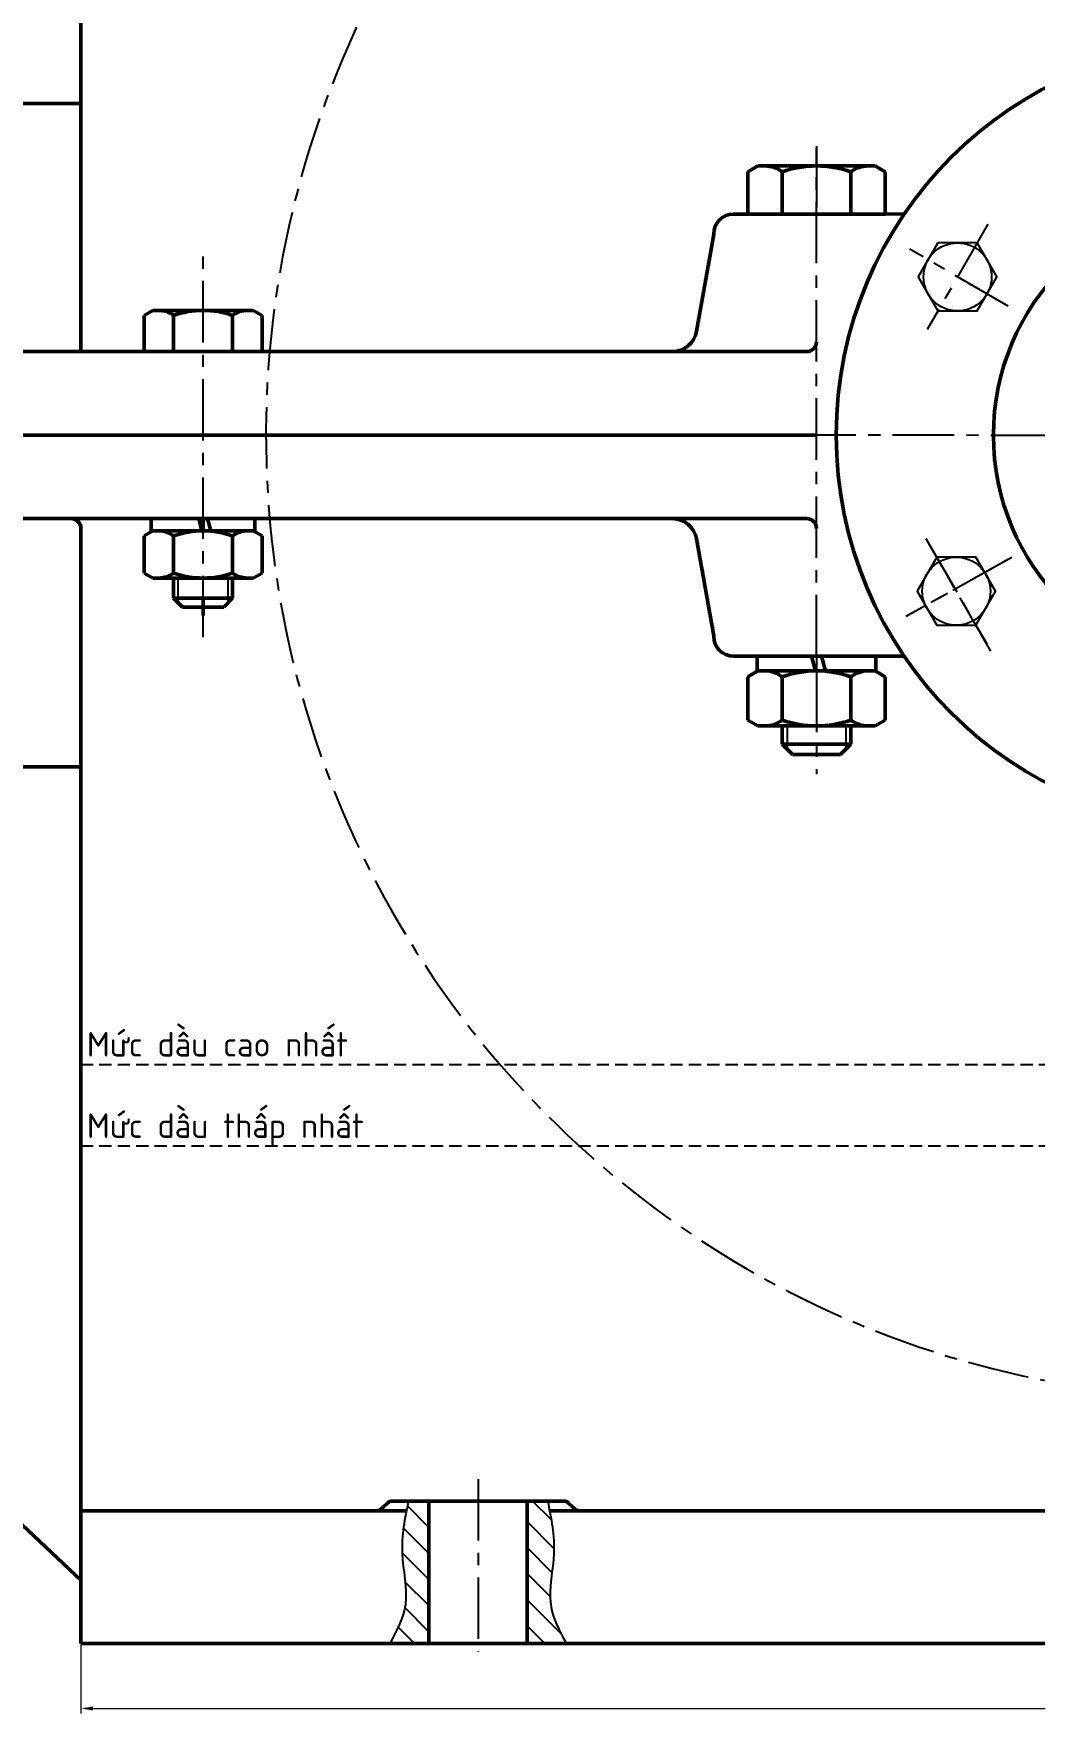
# Model space of a CAD drawing. Header units: millimetres. Extents: x -21370 to -1531, y 2 to 2748.
# Drawn here: x -4273.8 to -4070.1, y 935.7 to 1277.7 of the extents above; entities that cross this region are included whole.
import ezdxf

# ---------------------------------------------------------------- set-up
doc = ezdxf.new("R2010")
doc.units = ezdxf.units.MM
doc.header["$LTSCALE"] = 10
doc.header["$MEASUREMENT"] = 0
doc.linetypes.add('CENTER', pattern=[2, 1.25, -0.25, 0.25, -0.25])
doc.linetypes.add('HIDDEN', pattern=[0.375, 0.25, -0.125])
for name, color, linetype, lineweight in [('NET KHUAT', 6, 'HIDDEN', 25), ('NET TAM', 80, 'CENTER', 25), ('NET ĐẬM', 7, 'Continuous', 50), ('THƯỜNG MẢNH', 110, 'Continuous', 25)]:
    doc.layers.add(name, color=color, linetype=linetype, lineweight=lineweight)
doc.styles.get("Standard").update_dxf_attribs({"font": 'arial.ttf', "height": 5})

msp = doc.modelspace()

# ---------------------------------------------------------------- linework, layer by layer
for points in [[(-4081.744, 1235.118), (-4089.744, 1235.118), (-4093.744, 1228.19), (-4089.744, 1221.262), (-4081.744, 1221.262), (-4077.744, 1228.19)], [(-4089.992, 1171.128), (-4093.992, 1164.2), (-4089.992, 1157.272), (-4081.992, 1157.272), (-4077.992, 1164.2), (-4081.992, 1171.128)]]:
    msp.add_lwpolyline(points, close=True)
for centre in [(-4085.744, 1228.19), (-4085.992, 1164.2)]:
    msp.add_circle(centre, 6.928)
at = {"layer": 'NET KHUAT'}
for p, q in [((-4264.202, 1067.857), (-3828.756, 1067.849)), ((-4264.202, 1051.291), (-3850.882, 1051.291))]:
    msp.add_line(p, q, dxfattribs=at)
at = {"layer": 'NET TAM', "linetype": 'CENTER'}
for p, q in [((-4114.452, 1254.822), (-4114.452, 1240.97)), ((-4114.452, 1150.97), (-4114.452, 1147.97)), ((-4114.452, 1147.97), (-4114.452, 1126.966))]:
    msp.add_line(p, q, dxfattribs=at)
at = {"layer": 'NET TAM'}
for p, q in [((-4114.452, 1150.97), (-4114.452, 1254.367)), ((-4079.567, 1238.889), (-4091.921, 1217.491)), ((-4239.321, 1154.85), (-4239.321, 1232.861)), ((-4075.42, 1222.231), (-4095.475, 1233.861)), ((-3946.452, 1195.749), (-4114.452, 1195.97)), ((-4092.17, 1174.899), (-4079.815, 1153.501)), ((-4078.967, 1152.002), (-4091.621, 1173.918)), ((-4074.695, 1171.043), (-4096.284, 1159.024)), ((-4075.825, 1170.413), (-4096.059, 1159.097)), ((-4183.359, 983.397), (-4183.359, 948.329))]:
    msp.add_line(p, q, dxfattribs=at)
msp.add_arc((-4030.452, 1195.97), 196.069, 108.19661, 288.71526, dxfattribs=at)
at = {"layer": 'NET ĐẬM'}
for p, q in [((-4264.202, 1212.97), (-4264.202, 1414.971)), ((-4264.202, 1263.47), (-4440.195, 1263.47)), ((-4128.452, 1240.97), (-4128.452, 1249.569)), ((-4121.452, 1240.97), (-4121.452, 1249.569)), ((-4107.452, 1249.569), (-4107.452, 1240.97)), ((-4100.452, 1240.97), (-4100.452, 1249.569)), ((-4124.452, 1240.97), (-4131.376, 1240.97)), ((-4128.452, 1240.97), (-4100.452, 1240.97)), ((-4100.595, 1240.97), (-4124.452, 1240.97)), ((-4100.452, 1240.97), (-4096.549, 1241.037)), ((-4135.376, 1236.838), (-4138.856, 1217.101)), ((-4135.376, 1236.838), (-4135.376, 1236.97)), ((-4251.321, 1212.97), (-4251.321, 1220.34)), ((-4245.321, 1212.97), (-4245.321, 1220.34)), ((-4233.321, 1220.34), (-4233.321, 1212.97)), ((-4227.321, 1212.97), (-4227.321, 1220.34)), ((-4373.644, 1212.97), (-4264.202, 1212.97)), ((-4116.452, 1212.97), (-4266.202, 1212.97)), ((-4114.452, 1195.97), (-4289.574, 1195.97)), ((-4264.202, 1178.97), (-4375.128, 1178.97)), ((-4116.452, 1178.97), (-4266.202, 1178.97)), ((-4264.202, 949.968), (-4264.202, 1176.97)), ((-4251.321, 1167.899), (-4251.321, 1175.44)), ((-4245.321, 1167.899), (-4245.321, 1175.44)), ((-4233.321, 1175.44), (-4233.321, 1167.899)), ((-4227.321, 1167.899), (-4227.321, 1175.44)), ((-4135.376, 1155.101), (-4138.856, 1174.838)), ((-4249.538, 1166.87), (-4229.104, 1166.87)), ((-4245.321, 1162.77), (-4245.321, 1166.87)), ((-4244.421, 1167.641), (-4244.421, 1167.607)), ((-4234.221, 1167.641), (-4234.221, 1167.607)), ((-4233.321, 1162.77), (-4233.321, 1166.87)), ((-4245.321, 1162.77), (-4243.521, 1160.97)), ((-4233.321, 1162.77), (-4245.321, 1162.77)), ((-4233.321, 1162.77), (-4235.121, 1160.97)), ((-4243.521, 1160.97), (-4235.121, 1160.97)), ((-4135.376, 1155.101), (-4135.376, 1154.97)), ((-4124.452, 1150.97), (-4131.376, 1150.97)), ((-4096.595, 1150.97), (-4124.452, 1150.97)), ((-4128.452, 1137.971), (-4128.452, 1146.769)), ((-4121.452, 1137.971), (-4121.452, 1146.769)), ((-4107.452, 1146.769), (-4107.452, 1137.971)), ((-4100.452, 1137.971), (-4100.452, 1146.769)), ((-4126.371, 1136.77), (-4102.532, 1136.77)), ((-4121.452, 1136.77), (-4121.452, 1133.07)), ((-4120.402, 1137.67), (-4120.402, 1137.63)), ((-4108.502, 1137.67), (-4108.502, 1137.63)), ((-4107.452, 1136.77), (-4107.452, 1133.07)), ((-4121.452, 1133.07), (-4119.352, 1130.97)), ((-4121.452, 1133.07), (-4107.452, 1133.07)), ((-4109.552, 1130.97), (-4107.452, 1133.07)), ((-4119.352, 1130.97), (-4109.552, 1130.97)), ((-4264.202, 1128.47), (-4452.462, 1128.47)), ((-4440.227, 1128.469), (-4264.202, 962.867)), ((-4201.652, 978.675), (-4202.774, 977.554)), ((-4183.359, 978.968), (-4200.945, 978.968)), ((-4193.361, 949.968), (-4193.361, 978.968)), ((-4183.359, 978.968), (-4165.774, 978.968)), ((-4183.359, 978.968), (-4165.774, 978.968)), ((-4173.358, 949.968), (-4173.358, 978.968)), ((-4165.067, 978.675), (-4163.945, 977.554)), ((-4197.939, 976.968), (-4264.202, 976.968)), ((-4168.78, 976.968), (-4035.466, 976.968)), ((-4163.359, 976.968), (-4163.359, 976.968)), ((-4264.202, 949.968), (-3810.609, 949.968))]:
    msp.add_line(p, q, dxfattribs=at)
at = {"layer": 'NET ĐẬM', "ltscale": 3}
for p, q in [((-4128.452, 1249.569), (-4126.371, 1250.77)), ((-4126.371, 1250.77), (-4102.532, 1250.77)), ((-4100.452, 1249.569), (-4102.532, 1250.77)), ((-4251.321, 1220.34), (-4249.538, 1221.37)), ((-4249.538, 1221.37), (-4229.104, 1221.37)), ((-4227.321, 1220.34), (-4229.104, 1221.37)), ((-4251.321, 1212.97), (-4227.321, 1212.97)), ((-4251.321, 1175.44), (-4249.538, 1176.47)), ((-4249.871, 1178.97), (-4249.871, 1176.47)), ((-4249.871, 1176.47), (-4228.771, 1176.47)), ((-4240.221, 1178.97), (-4239.551, 1176.47)), ((-4240.221, 1178.97), (-4238.421, 1178.97)), ((-4238.421, 1178.97), (-4237.751, 1176.47)), ((-4227.321, 1175.44), (-4229.104, 1176.47)), ((-4228.771, 1178.97), (-4228.771, 1176.47)), ((-4251.321, 1167.899), (-4249.538, 1166.87)), ((-4227.321, 1167.899), (-4229.104, 1166.87)), ((-4126.502, 1150.97), (-4126.502, 1147.97)), ((-4115.452, 1150.97), (-4114.648, 1147.97)), ((-4113.452, 1150.97), (-4112.648, 1147.97)), ((-4102.402, 1150.97), (-4102.402, 1147.97)), ((-4128.452, 1146.769), (-4126.371, 1147.97)), ((-4126.502, 1147.97), (-4102.402, 1147.97)), ((-4100.452, 1146.769), (-4102.532, 1147.97)), ((-4128.452, 1137.971), (-4126.371, 1136.77)), ((-4100.452, 1137.971), (-4102.532, 1136.77))]:
    msp.add_line(p, q, dxfattribs=at)
at = {"layer": 'NET ĐẬM', "linetype": 'CENTER'}
for p, q in [((-4239.321, 1178.97), (-4239.321, 1176.47)), ((-4239.321, 1162.77), (-4239.321, 1159.264))]:
    msp.add_line(p, q, dxfattribs=at)
at = {"layer": 'NET ĐẬM'}
for radius in [80, 48]:
    msp.add_circle((-4030.452, 1195.97), radius, dxfattribs=at)
at = {"layer": 'NET ĐẬM', "ltscale": 3}
for centre, radius, start, end in [((-4124.952, 1245.069), 5.7, 52.12112, 90), ((-4103.952, 1245.069), 5.7, 90, 127.87888), ((-4248.321, 1216.484), 4.886, 52.12112, 90), ((-4230.321, 1216.484), 4.886, 90, 127.87888), ((-4248.321, 1171.584), 4.886, 52.12112, 90), ((-4230.321, 1171.584), 4.886, 90, 127.87888), ((-4248.321, 1171.756), 4.886, 270, 307.87888), ((-4239.321, 1184.87), 18, 250.52878, 289.47122), ((-4230.321, 1171.756), 4.886, 232.12112, 270), ((-4124.952, 1142.269), 5.7, 52.12112, 90), ((-4103.952, 1142.269), 5.7, 90, 127.87888), ((-4124.952, 1142.47), 5.7, 270, 307.87888), ((-4114.452, 1157.77), 21, 250.52878, 289.47122), ((-4103.952, 1142.47), 5.7, 232.12112, 270)]:
    msp.add_arc(centre, radius, start, end, dxfattribs=at)
at = {"layer": 'NET ĐẬM'}
for centre, radius, start, end in [((-4114.452, 1229.77), 21, 70.52878, 109.47122), ((-4103.952, 1245.069), 5.7, 90, 127.87888), ((-4131.376, 1236.97), 4, 90, 180), ((-4239.321, 1203.37), 18, 70.52878, 109.47122), ((-4230.321, 1216.484), 4.886, 90, 127.87888), ((-4143.78, 1217.97), 5, 270, 350), ((-4116.452, 1214.97), 2, 270, 0), ((-4266.202, 1176.97), 2, 0, 90), ((-4239.321, 1158.47), 18, 70.52878, 109.47122), ((-4230.321, 1171.584), 4.886, 90, 127.87888), ((-4143.78, 1173.97), 5, 10, 90), ((-4116.452, 1176.97), 2, 0, 90), ((-4131.376, 1154.97), 4, 180, 270), ((-4114.452, 1126.97), 21, 70.52878, 109.47122), ((-4103.952, 1142.269), 5.7, 90, 127.87888), ((-4200.945, 977.968), 1, 90, 135), ((-4165.774, 977.968), 1, 45, 90), ((-4204.188, 978.968), 2, 270, 315), ((-4162.531, 978.968), 2, 225, 270)]:
    msp.add_arc(centre, radius, start, end, dxfattribs=at)
at = {"layer": 'THƯỜNG MẢNH'}
for p, q in [((-4244.421, 1161.87), (-4244.421, 1166.87)), ((-4234.221, 1161.87), (-4234.221, 1166.87)), ((-4120.402, 1136.77), (-4120.402, 1132.02)), ((-4108.502, 1136.77), (-4108.502, 1132.02))]:
    msp.add_line(p, q, dxfattribs=at)
at = {"layer": 'THƯỜNG MẢNH', "linetype": 'Continuous'}
for p, q in [((-4193.361, 978.88), (-4193.449, 978.968)), ((-4168.455, 975.188), (-4172.235, 978.968)), ((-4193.361, 973.577), (-4197.745, 977.961)), ((-4167.893, 969.323), (-4173.358, 974.787)), ((-4193.361, 968.274), (-4198.53, 973.443)), ((-4193.361, 962.97), (-4198.807, 968.416)), ((-4168.31, 964.436), (-4173.358, 969.484)), ((-4193.361, 957.667), (-4198.173, 962.479)), ((-4168.696, 959.519), (-4173.358, 964.181)), ((-4166.5, 952.019), (-4173.358, 958.878)), ((-4193.361, 952.364), (-4198.261, 957.264)), ((-4196.268, 949.968), (-4199.605, 953.305)), ((-4169.752, 949.968), (-4173.358, 953.574))]:
    msp.add_line(p, q, dxfattribs=at)
at = {"layer": 'THƯỜNG MẢNH', "lineweight": 13}
for p, q in [((-4264.202, 949.69), (-4264.202, 935.727)), ((-4261.702, 936.727), (-3811.109, 936.727))]:
    msp.add_line(p, q, dxfattribs=at)
at = {"layer": 'THƯỜNG MẢNH'}
for points in [[(-4197.542, 978.968), (-4198.803, 968.335), (-4198.15, 957.916), (-4201.279, 949.968)], [(-4169.177, 978.968), (-4167.916, 968.335), (-4168.569, 957.916), (-4165.44, 949.968)]]:
    msp.add_spline(points, degree=3, dxfattribs=at)
msp.add_solid([(-4261.702, 937.144), (-4261.702, 936.31), (-4264.202, 936.727)], dxfattribs=at)

# ---------------------------------------------------------------- texts
at = {"layer": 'NET ĐẬM', "char_height": 5, "attachment_point": 1}
for s, insert in [('{\\fTCVN 7284|b0|i0|c0|p34;Mức dầu cao nhất}', (-4262.967, 1074.459)), ('{\\fTCVN 7284|b0|i0|c0|p34;Mức dầu thấp nhất}', (-4262.967, 1057.892))]:
    msp.add_mtext_dynamic_manual_height_columns(s, width=62.36525, gutter_width=12.5, heights=[0], dxfattribs=dict(at, insert=insert))

doc.saveas('drawing.dxf')
